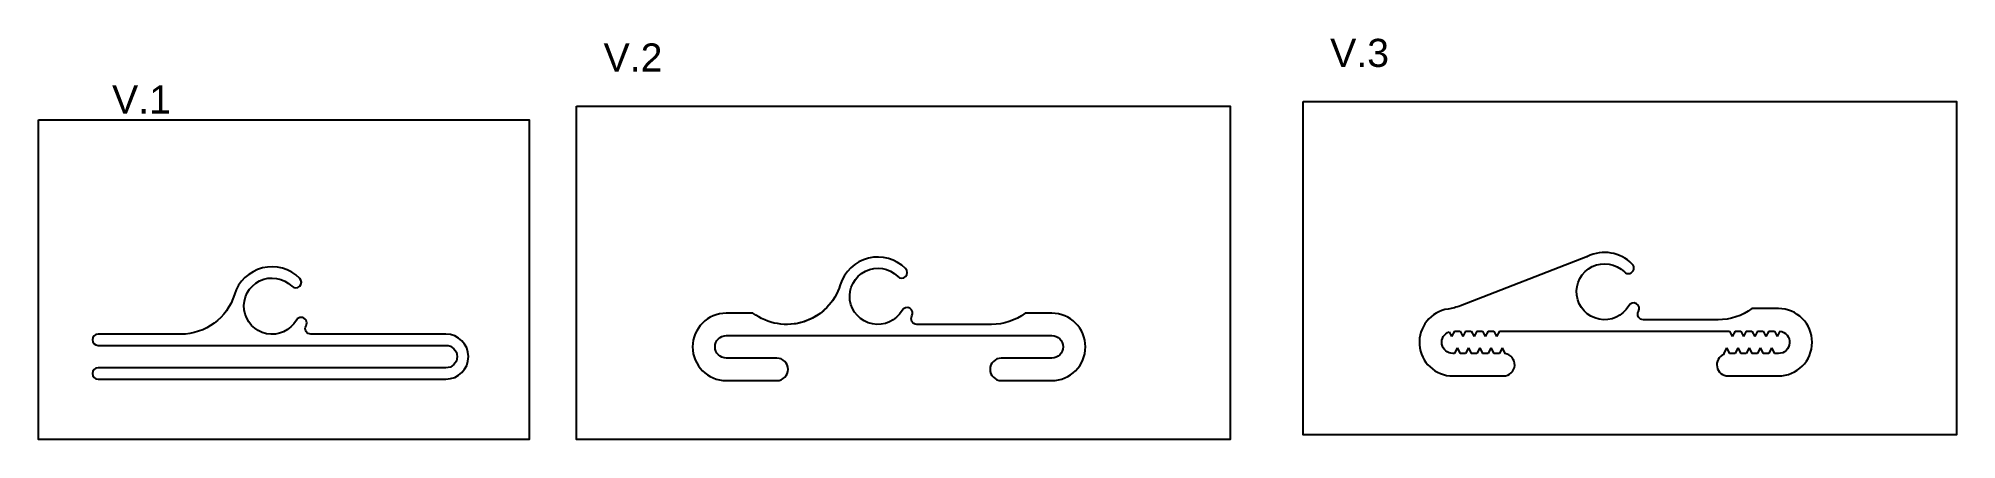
# Model space of a CAD drawing. Header units: millimetres. Extents: x 69 to 240, y 78 to 114.
import ezdxf

# ---------------------------------------------------------------- set-up
doc = ezdxf.new("R2010")
doc.units = ezdxf.units.MM
doc.layers.add('Object', color=4, linetype='Continuous')
doc.styles.get("Standard").update_dxf_attribs({"font": 'arial.ttf'})

msp = doc.modelspace()

# ---------------------------------------------------------------- linework, layer by layer
msp.add_lwpolyline([(140.63, 91.9, -0.519266), (132.85, 89.37), (130.47, 89.37, 1), (130.47, 83.37), (134.97, 83.37, 1), (134.97, 85.37), (130.47, 85.37, -1), (130.47, 87.37), (159.47, 87.37, -1), (159.47, 85.37), (154.97, 85.37, 1), (154.97, 83.37), (159.47, 83.37, 1), (159.47, 89.37), (157.1, 89.37, -0.162278), (154.1, 88.37), (147.44, 88.37, -0.57735), (147.01, 89.12, 1), (146.14, 89.62, -2.945905), (145.74, 92.64, 1), (146.45, 93.34, 0.56517), (140.63, 91.9, -0.329244), (135.85, 88.37)], format="xyb")
msp.add_lwpolyline([(105.5, 86.5, -1), (105.5, 84.5), (74.5, 84.5, 1), (74.5, 83.5), (105.5, 83.5, 1), (105.5, 87.5), (93.46, 87.5, -0.57735), (93.03, 88.25, 1), (92.17, 88.75, -2.945905), (91.77, 91.77, 1), (92.47, 92.47, 0.56517), (86.65, 91.03, -0.329244), (81.88, 87.5), (74.5, 87.5, 1), (74.5, 86.5)], format="xyb", close=True)
at = {"layer": 'Defpoints'}
for p, q in [((207.15, 94.41), (207.18, 94.43)), ((194.87, 87.72), (195.09, 87.28)), ((195.34, 87.78), (195.09, 87.28)), ((195.84, 87.78), (196.09, 87.28)), ((196.34, 87.78), (196.09, 87.28)), ((196.84, 87.78), (197.09, 87.28)), ((197.34, 87.78), (197.09, 87.28)), ((197.84, 87.78), (198.09, 87.28)), ((198.34, 87.78), (198.09, 87.28)), ((198.84, 87.78), (199.09, 87.28)), ((199.34, 87.78), (199.09, 87.28)), ((199.34, 87.78), (219.84, 87.78)), ((219.84, 87.78), (220.09, 87.28)), ((219.87, 87.72), (220.09, 87.28)), ((220.34, 87.78), (220.09, 87.28)), ((220.34, 87.78), (220.09, 87.28)), ((220.84, 87.78), (221.09, 87.28)), ((221.34, 87.78), (221.09, 87.28)), ((221.84, 87.78), (222.09, 87.28)), ((222.34, 87.78), (222.09, 87.28)), ((222.84, 87.78), (223.09, 87.28)), ((223.34, 87.78), (223.09, 87.28)), ((223.84, 87.78), (224.09, 87.28)), ((224.34, 87.78), (224.09, 87.28)), ((195.59, 86.28), (195.34, 85.78)), ((195.59, 86.28), (195.84, 85.78)), ((196.59, 86.28), (196.34, 85.78)), ((196.59, 86.28), (196.84, 85.78)), ((197.59, 86.28), (197.34, 85.78)), ((197.59, 86.28), (197.84, 85.78)), ((198.59, 86.28), (198.34, 85.78)), ((198.59, 86.28), (198.84, 85.78)), ((199.59, 86.28), (199.34, 85.78)), ((199.59, 86.28), (199.84, 85.78)), ((199.84, 85.78), (199.84, 85.77)), ((219.59, 86.28), (219.34, 85.78)), ((219.34, 85.78), (219.34, 85.7)), ((219.59, 86.28), (219.84, 85.78)), ((220.59, 86.28), (220.34, 85.78)), ((220.59, 86.28), (220.84, 85.78)), ((221.59, 86.28), (221.34, 85.78)), ((221.59, 86.28), (221.84, 85.78)), ((222.59, 86.28), (222.34, 85.78)), ((222.59, 86.28), (222.84, 85.78)), ((223.59, 86.28), (223.34, 85.78)), ((223.59, 86.28), (223.84, 85.78))]:
    msp.add_line(p, q, dxfattribs=at)
for points in [[(219.34, 85.7, 0.826316), (219.71, 83.78), (224.21, 83.78, 1), (224.21, 89.78), (221.83, 89.78, -0.162278), (218.83, 88.78), (212.17, 88.78, -0.57735), (211.74, 89.53, 1), (210.87, 90.03, -2.945905), (210.48, 93.04, 1), (211.18, 93.75, 0.319372), (207.18, 94.43), (195.87, 90.03)], [(195.87, 90.03, -0.056563), (194.78, 89.74, 0.93029), (195.21, 83.78), (199.71, 83.78, 0.936962), (199.84, 85.77, 0.936962)], [(195.34, 85.78), (195.21, 85.78, -0.839844), (194.87, 87.72)], [(224.33, 87.77, -0.938844), (224.21, 85.78), (223.84, 85.78)]]:
    msp.add_lwpolyline(points, format="xyb", dxfattribs=at)
for points in [[(195.34, 87.78), (195.84, 87.78)], [(196.34, 87.78), (196.84, 87.78)], [(197.34, 87.78), (197.84, 87.78)], [(198.34, 87.78), (198.84, 87.78)], [(220.34, 87.78), (220.84, 87.78)], [(221.34, 87.78), (221.84, 87.78)], [(222.34, 87.78), (222.84, 87.78)], [(223.34, 87.78), (223.84, 87.78)], [(196.34, 85.78), (195.84, 85.78)], [(197.34, 85.78), (196.84, 85.78)], [(198.34, 85.78), (197.84, 85.78)], [(199.34, 85.78), (198.84, 85.78)], [(220.34, 85.78), (219.84, 85.78)], [(221.34, 85.78), (220.84, 85.78)], [(222.34, 85.78), (221.84, 85.78)], [(223.34, 85.78), (222.84, 85.78)]]:
    msp.add_lwpolyline(points, dxfattribs=at)
at = {"layer": 'Object'}
for points in [[(117.14, 107.81), (175.35, 107.81), (175.35, 78.12), (117.14, 78.12)], [(181.87, 108.22), (240.08, 108.22), (240.08, 78.53), (181.87, 78.53)], [(69.19, 106.6), (112.92, 106.6), (112.92, 78.11), (69.19, 78.11)]]:
    msp.add_lwpolyline(points, close=True, dxfattribs=at)

# ---------------------------------------------------------------- texts
at = {"layer": 'Object', "char_height": 2.5, "attachment_point": 1}
for s, width, insert in [('V.2', 26.7068, (119.54, 113.39)), ('V.3', 26.7068, (184.27, 113.8)), ('V.1', 33.273, (75.75, 109.65))]:
    msp.add_mtext_dynamic_manual_height_columns(s, width=width, gutter_width=12.5, heights=[0], dxfattribs=dict(at, insert=insert))

doc.saveas('drawing.dxf')
